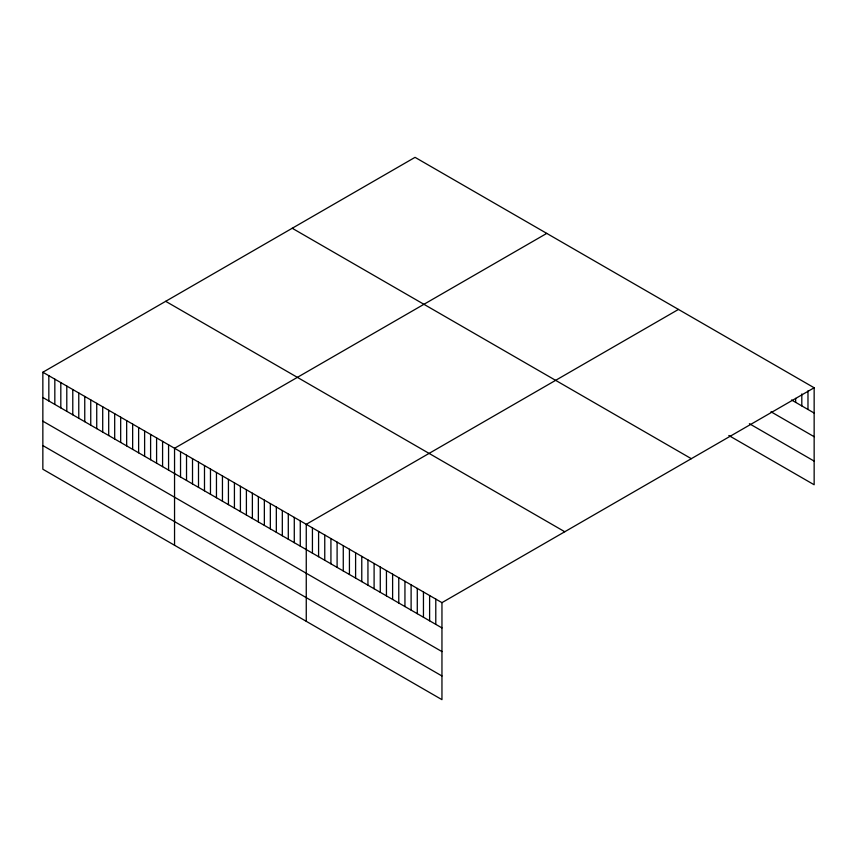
<?xml version="1.0" encoding="UTF-8"?>
<svg xmlns="http://www.w3.org/2000/svg" width="857" height="857" viewBox="0 0 857 857"><rect width="100%" height="100%" fill="white"/><g stroke="black" fill="none" stroke-linecap="round" stroke-linejoin="round"><path stroke-width="1.29" d="M42.85 372.238L441.955 602.653L441.955 699.655L42.85 469.229L42.85 372.238L415.045 157.345L814.15 387.771L814.15 484.762L728.825 435.506M546.755 233.393L174.549 448.275L174.549 545.266M678.455 309.431L306.26 524.313L306.26 621.304M441.955 602.653L814.15 387.771M791.536 399.983L814.15 413.042M770.979 411.778L814.15 436.706M749.382 423.701L814.15 461.098M292.226 228.262L691.32 458.688M165.68 301.321L564.774 531.747M42.85 397.509L441.955 627.924M42.85 421.173L441.955 651.599M42.85 445.565L441.955 675.98M807.98 390.856L807.98 409.475M801.809 393.952L801.809 405.918M795.65 398.366L795.65 402.362M435.785 599.097L435.785 624.367M429.614 595.529L429.614 620.8M423.454 591.973L423.454 617.244M417.284 588.416L417.284 613.687M411.114 584.849L411.114 610.12M404.943 581.292L404.943 606.563M398.773 577.725L398.773 602.996M392.613 574.169L392.613 599.439M386.443 570.612L386.443 595.872M380.272 567.045L380.272 592.316M374.102 563.488L374.102 588.759M367.942 559.921L367.942 585.192M361.772 556.364L361.772 581.635M355.601 552.797L355.601 578.068M349.431 549.241L349.431 574.511M343.271 545.684L343.271 570.955M337.101 542.117L337.101 567.388M330.931 538.56L330.931 563.831M324.76 534.993L324.76 560.264M318.59 531.436L318.59 556.707M312.43 527.869L312.43 553.14M300.271 520.852L300.271 546.123M294.283 517.403L294.283 542.674M288.295 513.943L288.295 539.214M282.317 510.493L282.317 535.754M276.329 507.033L276.329 532.304M270.341 503.573L270.341 528.844M264.352 500.124L264.352 525.384M258.364 496.664L258.364 521.934M252.376 493.204L252.376 518.474M246.398 489.754L246.398 515.025M240.41 486.294L240.41 511.565M234.422 482.834L234.422 508.105M228.433 479.384L228.433 504.655M222.445 475.924L222.445 501.195M216.457 472.464L216.457 497.735M210.468 469.015L210.468 494.285M204.491 465.555L204.491 490.825M198.503 462.105L198.503 487.365M192.514 458.645L192.514 483.916M186.526 455.185L186.526 480.456M180.538 451.735L180.538 477.006M168.572 444.815L168.572 470.086M162.584 441.366L162.584 466.637M156.595 437.906L156.595 463.176M150.607 434.445L150.607 459.716M144.619 430.996L144.619 456.267M138.63 427.536L138.63 452.807M132.653 424.076L132.653 449.347M126.665 420.626L126.665 445.897M120.676 417.166L120.676 442.437M114.688 413.717L114.688 438.977M108.7 410.257L108.7 435.527M102.711 406.796L102.711 432.067M96.734 403.347L96.734 428.618M90.746 399.887L90.746 425.158M84.757 396.427L84.757 421.698M78.769 392.977L78.769 418.248M72.781 389.517L72.781 414.788M66.792 386.057L66.792 411.328M60.815 382.608L60.815 407.878M54.827 379.148L54.827 404.418M48.838 375.687L48.838 400.958"/></g></svg>
